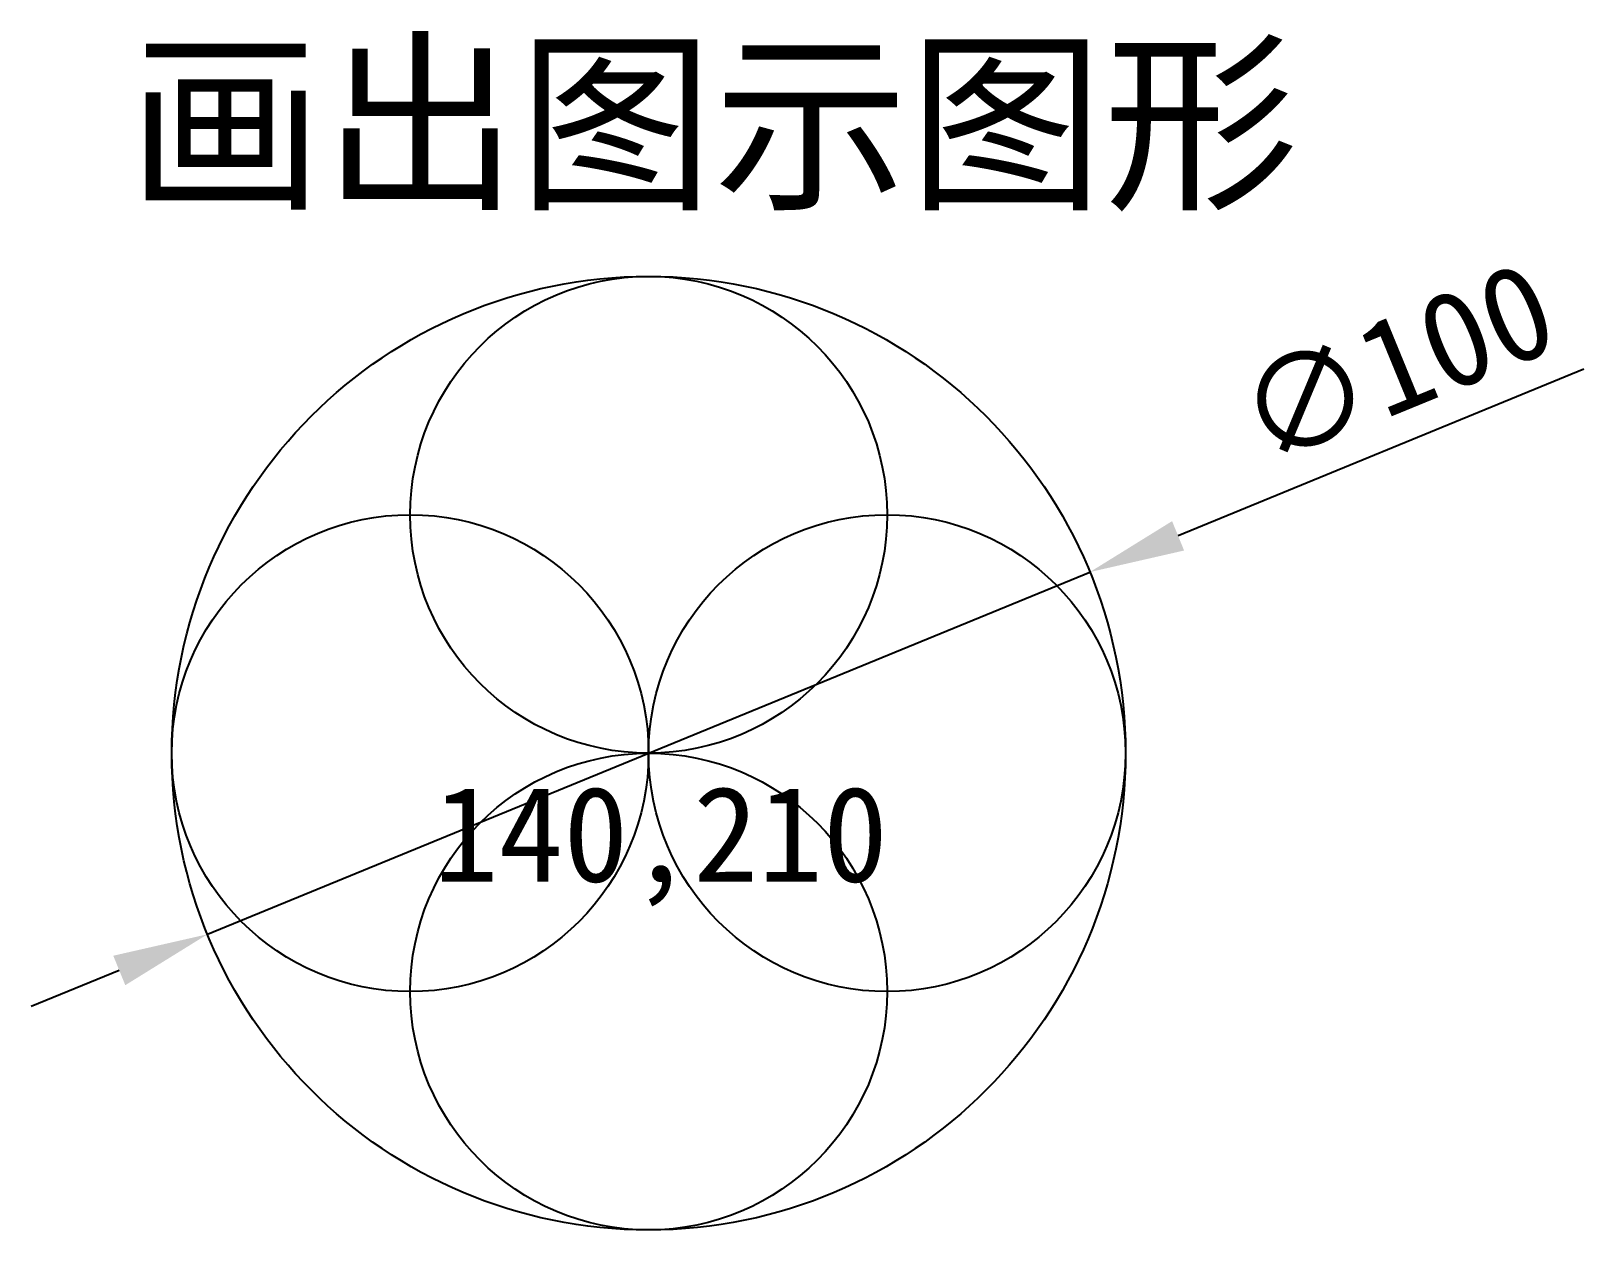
# Model space of a CAD drawing. Header units: millimetres. Extents: x 274 to 437, y 28 to 154.
import ezdxf

# ---------------------------------------------------------------- set-up
doc = ezdxf.new("R2010")
doc.units = ezdxf.units.MM
doc.styles.add('样式 1', font='simsun.ttf')
doc.dimstyles.new('副本ISO-25', dxfattribs={"dimtxt": 10, "dimasz": 10, "dimexe": 3, "dimexo": 0, "dimgap": 3, "dimtad": 1, "dimdec": 0, "dimdsep": 46, "dimtxsty": 'Standard', "dimcen": 2.5, "dimadec": 0, "dimazin": 0, "dimtfac": 1, "dimtdec": 0, "dimtmove": 0, "dimatfit": 3, "dimfxl": 0, "dimarcsym": 0})

# ---------------------------------------------------------------- blocks, each defined once
blk = doc.blocks.new('*D1')
at = {"color": 0, "lineweight": -2}
for p, q in [((436.77, 118.2), (394.22, 100.73)), ((292.46, 58.95), (384.97, 96.93)), ((283.21, 55.16), (273.96, 51.36))]:
    blk.add_line(p, q, dxfattribs=at)
at = {"color": 0}
for points in [[(393.59, 102.27), (394.85, 99.19), (384.97, 96.93)], [(282.58, 56.7), (283.84, 53.61), (292.46, 58.95)]]:
    blk.add_solid(points, dxfattribs=at)
at = {"layer": 'Defpoints', "color": 0}
for p in [(384.97, 96.93), (292.46, 58.95)]:
    blk.add_point(p, dxfattribs=at)
at = {"color": 0, "insert": (417.08, 118.77), "char_height": 10, "attachment_point": 5, "rotation": 22.3213}
blk.add_mtext('∅100', dxfattribs=at)

msp = doc.modelspace()

# ---------------------------------------------------------------- linework, layer by layer
for centre, radius in [((338.71, 77.94), 50), ((338.71, 102.94), 25), ((313.71, 77.94), 25), ((363.71, 77.94), 25), ((338.71, 52.94), 25)]:
    msp.add_circle(centre, radius)

# ---------------------------------------------------------------- texts
at = {"color": 1, "style": '样式 1'}
msp.add_text('画出图示图形', height=15, dxfattribs=at).set_placement((284.12, 136.49))
at = {"color": 1}
msp.add_text('140,210', height=10, dxfattribs=at).set_placement((316.17, 64.46))

# ---------------------------------------------------------------- dimensions: what is measured, and where the dimension line sits
at = {"color": 5}
dim = msp.add_diameter_dim_2p(p1=(292.46, 58.95), p2=(384.97, 96.93), dimstyle='副本ISO-25', dxfattribs=at)
dim.commit()
dim.dimension.update_dxf_attribs({"geometry": '*D1', "text_midpoint": (417.08, 118.77)})

doc.saveas('drawing.dxf')
